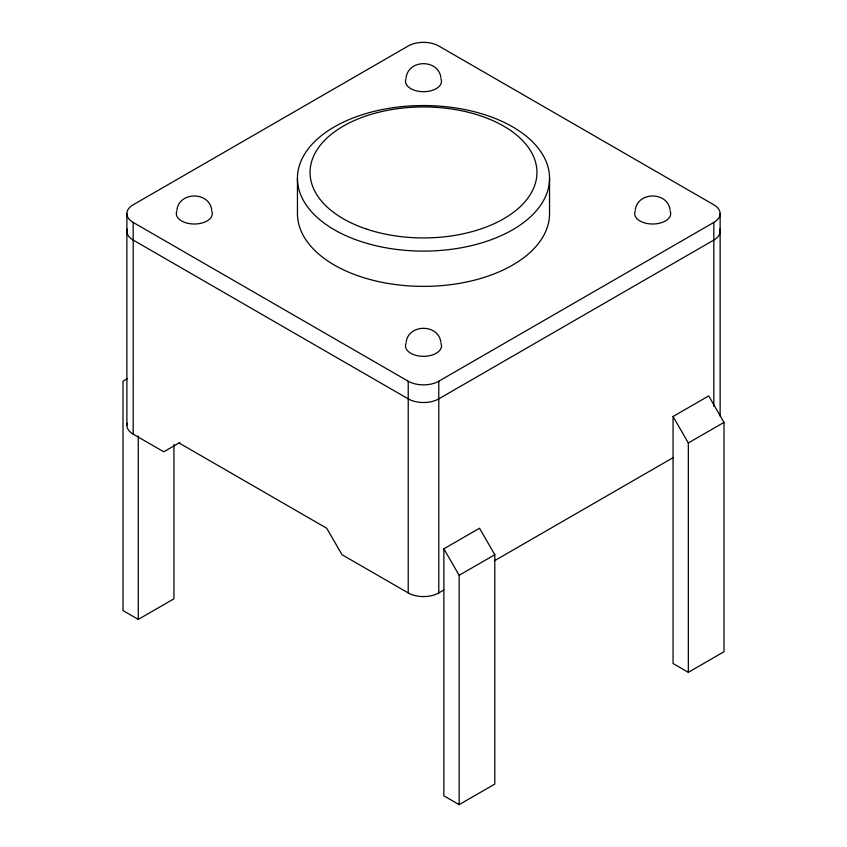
<?xml version="1.0" encoding="UTF-8"?>
<svg xmlns="http://www.w3.org/2000/svg" width="847" height="847" viewBox="0 0 847 847"><rect width="100%" height="100%" fill="white"/><g stroke="black" fill="none" stroke-linecap="round" stroke-linejoin="round"><path stroke-width="1.27" d="M176.917 209.802C179.522 191.401 209.103 191.401 211.708 209.802M406.105 77.479C408.709 59.089 438.291 59.089 440.895 77.479M406.105 342.124C408.709 323.723 438.291 323.723 440.895 342.124M635.292 209.802C637.897 191.401 667.478 191.401 670.083 209.802M127.463 378.651L123.006 381.224L123.006 610.581L138.283 619.401L173.942 598.818L173.942 444.442M179.776 442.536L163.757 451.79L133.191 434.151A21.609 12.472 0 0 1 127.198 423.161M133.191 222.433L408.222 381.214A21.609 12.472 0 0 0 438.778 381.214L713.809 222.433A21.609 12.472 0 0 0 713.809 204.794L438.778 46.003A21.609 12.472 0 0 0 408.222 46.003L133.191 204.794A21.609 12.472 0 0 0 133.191 222.433L133.191 434.151M443.87 548.824L479.529 528.242L494.807 554.711L494.807 784.068L459.148 804.65L443.87 795.831L443.87 548.824L459.148 575.293L459.148 804.65M673.058 416.502L708.717 395.92L723.994 422.388L723.994 651.745L688.336 672.327L673.058 663.508L673.058 416.502L688.336 442.97L688.336 672.327M459.148 575.293L494.807 554.711M688.336 442.97L723.994 422.388M179.035 442.97L326.73 528.242L342.008 554.711L408.222 592.932A21.609 12.472 0 0 0 438.778 592.932L443.87 589.988M494.32 560.862L673.058 457.676M720.13 213.613L720.13 416.089M713.809 222.433L713.809 406.422M549.544 178.325A126.044 72.768 0 0 1 360.473 241.353A126.044 72.768 0 0 1 360.473 115.298A126.044 72.768 0 0 1 549.544 178.325L549.544 213.613A126.044 72.768 0 0 1 423.5 286.381A126.044 72.768 0 0 1 297.456 213.613L297.456 178.325M438.778 381.214L438.778 592.932M408.222 381.214L408.222 592.932M138.283 435.993L138.283 619.401M126.87 213.613L126.87 425.332M719.802 229.082A21.609 12.472 0 0 1 713.809 240.072L438.778 398.863A21.609 12.472 0 0 1 408.222 398.863L133.191 240.072A21.609 12.472 0 0 1 127.198 229.082M440.895 343.236A18.009 10.397 0 0 1 423.5 356.322A18.009 10.397 0 0 1 406.105 343.236M211.708 210.924A18.009 10.397 0 0 1 194.312 224.01A18.009 10.397 0 0 1 176.917 210.924M440.895 78.602A18.009 10.397 0 0 1 423.5 91.688A18.009 10.397 0 0 1 406.105 78.602M670.083 210.924A18.009 10.397 0 0 1 652.688 224.01A18.009 10.397 0 0 1 635.292 210.924M366.783 229.166A113.445 65.494 0 0 0 536.945 172.439A113.445 65.494 0 0 0 366.783 115.721A113.445 65.494 0 0 0 366.783 229.166"/></g></svg>
